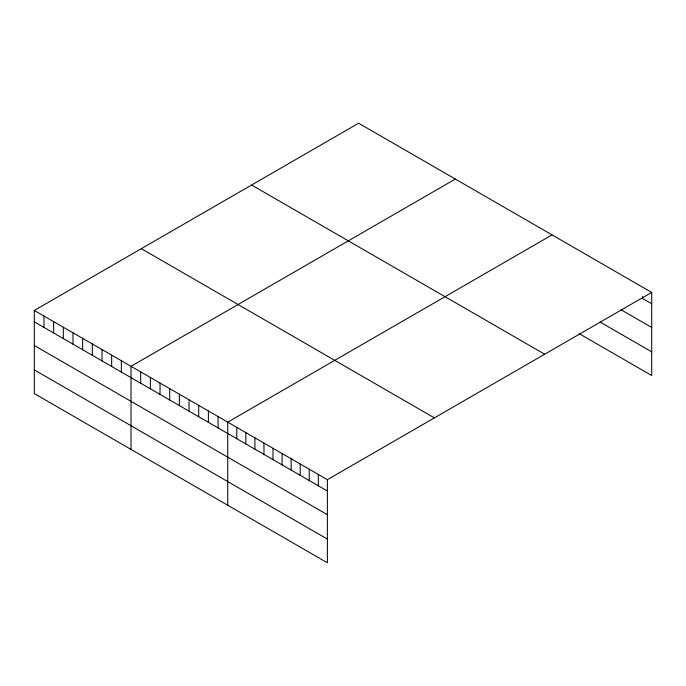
<?xml version="1.0" encoding="UTF-8"?>
<svg xmlns="http://www.w3.org/2000/svg" width="686" height="686" viewBox="0 0 686 686"><rect width="100%" height="100%" fill="white"/><g stroke="black" fill="none" stroke-linecap="round" stroke-linejoin="round"><path stroke-width="1.03" d="M34.3 310.466L327.376 479.677L327.376 562.777L34.3 393.575L34.3 310.466L358.624 123.223L651.7 292.425L651.7 375.534L579.233 333.688M455.341 179.063L131.017 366.307L131.017 449.407M552.058 234.895L227.726 422.147L227.726 505.248M327.376 479.677L651.7 292.425M651.7 303.769L642.645 298.539L642.645 296.481M620.899 309.669L651.7 327.454M600.061 322.034L651.7 351.849M251.599 185.014L544.675 354.216M141.325 248.675L434.401 417.885M34.3 321.811L327.376 491.013M34.3 345.495L327.376 514.697M34.3 369.891L327.376 539.093M318.313 474.446L318.313 485.791M309.257 469.215L309.257 480.56M300.202 463.985L300.202 475.329M291.138 458.754L291.138 470.099M282.083 453.523L282.083 464.868M273.019 448.292L273.019 459.637M263.964 443.062L263.964 454.406M254.909 437.84L254.909 449.176M245.845 432.609L245.845 443.945M236.79 427.378L236.79 438.714M218.062 416.565L218.062 427.901M208.39 410.983L208.39 422.319M198.717 405.392L198.717 416.736M189.044 399.809L189.044 411.154M179.372 394.227L179.372 405.572M169.699 388.645L169.699 399.981M160.027 383.062L160.027 394.399M150.354 377.471L150.354 388.816M140.69 371.889L140.69 383.234M121.345 360.725L121.345 372.069M111.672 355.142L111.672 366.478M102 349.56L102 360.896M92.327 343.969L92.327 355.314M82.654 338.387L82.654 349.731M72.982 332.804L72.982 344.149M63.318 327.222L63.318 338.567M53.645 321.64L53.645 332.976M43.973 316.057L43.973 327.394"/></g></svg>
